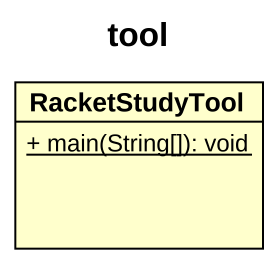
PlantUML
@startuml
title tool
hide circle
hide empty members
skinparam classAttributeIconSize 0
class RacketStudyTool {
  {static} + main(String[]): void
}
@enduml
